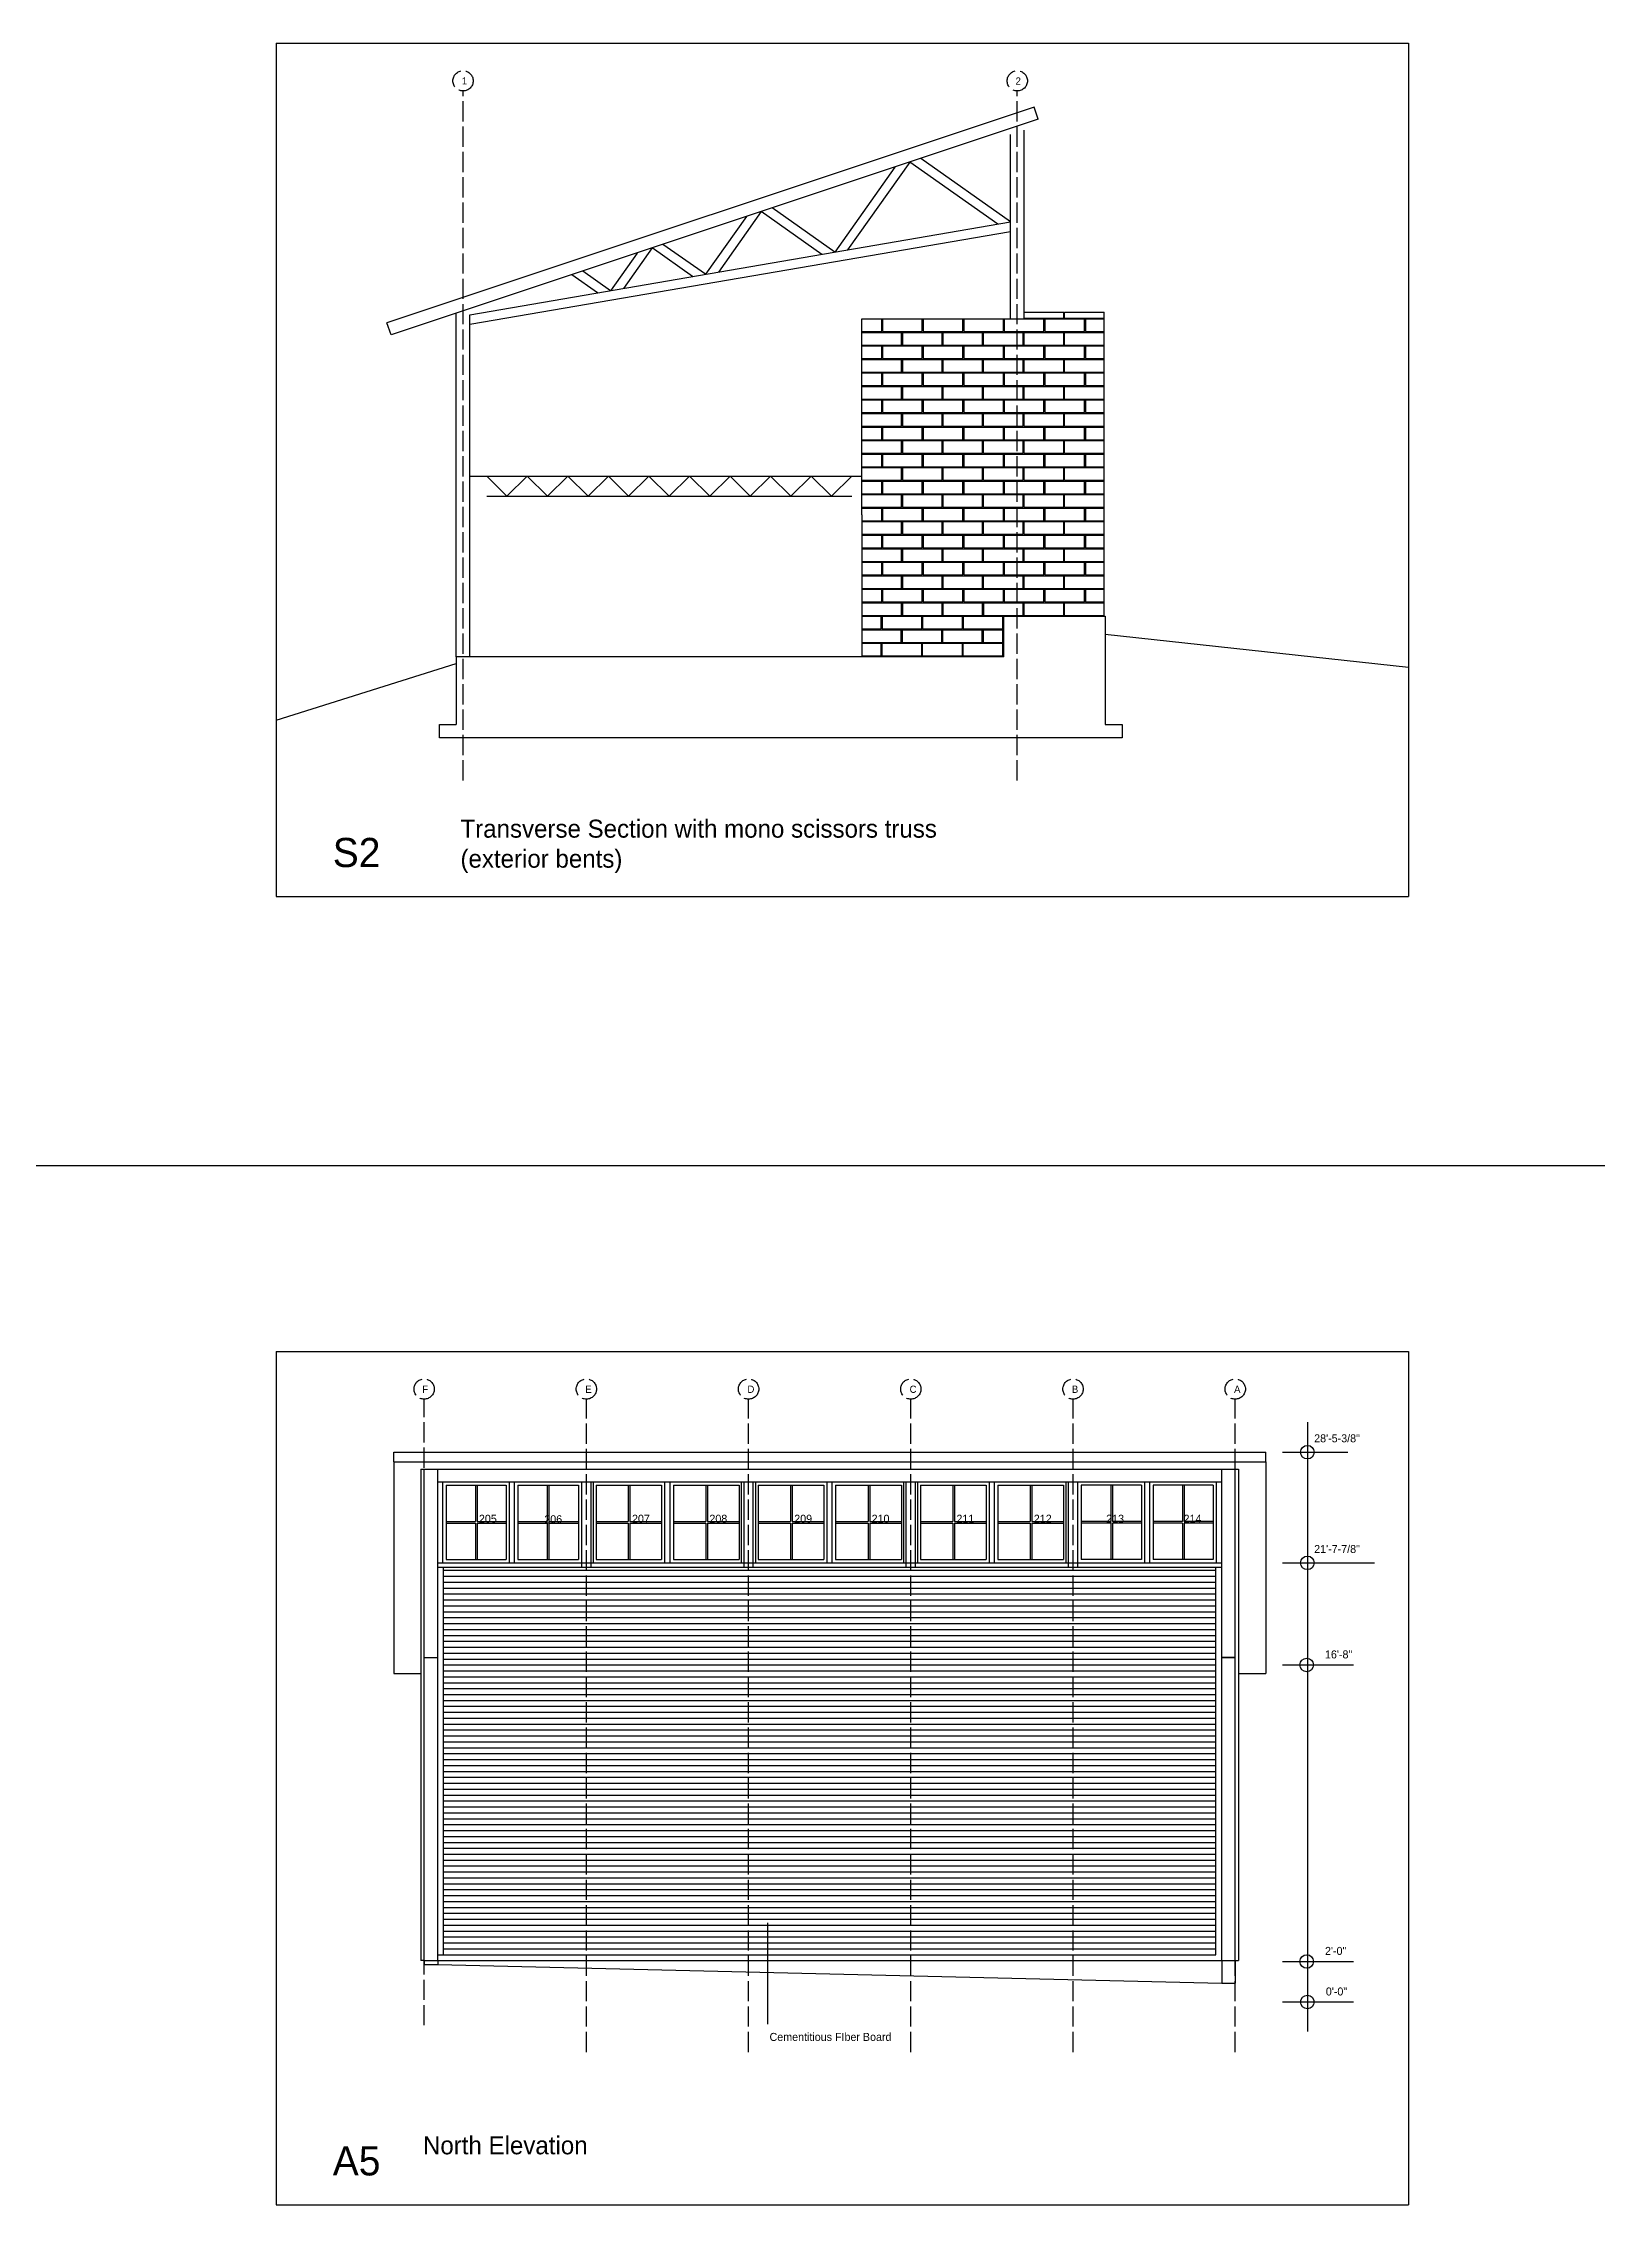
# Model space of a CAD drawing. Header units: inches. Extents: x 1267 to 6358, y -2516 to 3346.
# Drawn here: x 2834 to 3754, y -1284 to -4 of the extents above; entities that cross this region are included whole.
import ezdxf

# ---------------------------------------------------------------- set-up
doc = ezdxf.new("R2010")
doc.units = ezdxf.units.IN
doc.header["$MEASUREMENT"] = 0
doc.linetypes.add('ACAD_ISO02W100', pattern=[15, 12, -3])
for name, color, linetype in [('blocks', 251, 'Continuous'), ('const', 7, 'Continuous'), ('e1', 7, 'Continuous'), ('e2', 251, 'Continuous'), ('grid', 252, 'ACAD_ISO02W100'), ('walls', 7, 'Continuous')]:
    doc.layers.add(name, color=color, linetype=linetype)

msp = doc.modelspace()

# ---------------------------------------------------------------- linework, layer by layer
for p, q in [((2971.7, -4.1), (3641.8, -4.1)), ((2971.7, -4.1), (2971.7, -509.1)), ((3641.8, -4.1), (3641.8, -509.1)), ((3402.2, -343.3), (3414.2, -343.3)), ((2971.7, -509.1), (3641.8, -509.1)), ((2971.7, -778.5), (3641.8, -778.5)), ((2971.7, -778.5), (2971.7, -1283.5)), ((3641.8, -778.5), (3641.8, -1283.5)), ((2971.7, -1283.5), (3641.8, -1283.5))]:
    msp.add_line(p, q)
at = {"layer": 'blocks'}
for p, q in [((3414.2, -166.8), (3414.2, -163.3)), ((3437.7, -166.8), (3437.7, -163.3)), ((3438.2, -166.8), (3438.2, -163.3)), ((3318.2, -174.8), (3330, -174.8)), ((3318.2, -175.3), (3341.7, -175.3)), ((3330, -174.8), (3330, -167.3)), ((3330.5, -167.3), (3330.5, -174.8)), ((3330.5, -174.8), (3354, -174.8)), ((3341.7, -182.8), (3341.7, -175.3)), ((3342.2, -175.3), (3365.7, -175.3)), ((3342.2, -175.3), (3342.2, -182.8)), ((3354, -174.8), (3354, -167.3)), ((3354.5, -167.3), (3354.5, -174.8)), ((3354.5, -174.8), (3378, -174.8)), ((3365.7, -182.8), (3365.7, -175.3)), ((3366.2, -175.3), (3389.7, -175.3)), ((3366.2, -175.3), (3366.2, -182.8)), ((3378, -174.8), (3378, -167.3)), ((3378.5, -167.3), (3378.5, -174.8)), ((3378.5, -174.8), (3402, -174.8)), ((3389.7, -182.8), (3389.7, -175.3)), ((3390.2, -175.3), (3413.7, -175.3)), ((3390.2, -182.8), (3390.2, -175.3)), ((3402, -174.8), (3402, -167.3)), ((3402.5, -167.3), (3402.5, -174.8)), ((3402.5, -174.8), (3426, -174.8)), ((3413.7, -182.8), (3413.7, -175.3)), ((3414.2, -166.8), (3437.7, -166.8)), ((3414.2, -167.3), (3426, -167.3)), ((3414.2, -175.3), (3437.7, -175.3)), ((3414.2, -182.8), (3414.2, -175.3)), ((3426, -174.8), (3426, -167.3)), ((3426.5, -167.3), (3450, -167.3)), ((3426.5, -167.3), (3426.5, -174.8)), ((3426.5, -174.8), (3450, -174.8)), ((3437.7, -182.8), (3437.7, -175.3)), ((3438.2, -166.8), (3461.7, -166.8)), ((3438.2, -175.3), (3461.7, -175.3)), ((3438.2, -182.8), (3438.2, -175.3)), ((3450, -174.8), (3450, -167.3)), ((3450.5, -167.3), (3450.5, -174.8)), ((3450.5, -167.3), (3461.7, -167.3)), ((3450.5, -174.8), (3461.7, -174.8)), ((3318.2, -182.8), (3341.7, -182.8)), ((3318.2, -183.3), (3330, -183.3)), ((3318.2, -190.8), (3330, -190.8)), ((3318.2, -191.3), (3341.7, -191.3)), ((3330, -190.8), (3330, -183.3)), ((3330.5, -183.3), (3354, -183.3)), ((3330.5, -183.3), (3330.5, -190.8)), ((3330.5, -190.8), (3354, -190.8)), ((3341.7, -198.8), (3341.7, -191.3)), ((3342.2, -182.8), (3365.7, -182.8)), ((3342.2, -191.3), (3365.7, -191.3)), ((3342.2, -191.3), (3342.2, -198.8)), ((3354, -190.8), (3354, -183.3)), ((3354.5, -183.3), (3378, -183.3)), ((3354.5, -183.3), (3354.5, -190.8)), ((3354.5, -190.8), (3378, -190.8)), ((3365.7, -198.8), (3365.7, -191.3)), ((3366.2, -182.8), (3389.7, -182.8)), ((3366.2, -191.3), (3389.7, -191.3)), ((3366.2, -191.3), (3366.2, -198.8)), ((3378, -190.8), (3378, -183.3)), ((3378.5, -183.3), (3378.5, -190.8)), ((3378.5, -183.3), (3402, -183.3)), ((3378.5, -190.8), (3402, -190.8)), ((3389.7, -198.8), (3389.7, -191.3)), ((3390.2, -182.8), (3413.7, -182.8)), ((3390.2, -191.3), (3413.7, -191.3)), ((3390.2, -198.8), (3390.2, -191.3)), ((3402, -190.8), (3402, -183.3)), ((3402.5, -183.3), (3426, -183.3)), ((3402.5, -183.3), (3402.5, -190.8)), ((3402.5, -190.8), (3426, -190.8)), ((3413.7, -198.8), (3413.7, -191.3)), ((3414.2, -182.8), (3437.7, -182.8)), ((3414.2, -191.3), (3437.7, -191.3)), ((3414.2, -198.8), (3414.2, -191.3)), ((3426, -190.8), (3426, -183.3)), ((3426.5, -183.3), (3450, -183.3)), ((3426.5, -183.3), (3426.5, -190.8)), ((3426.5, -190.8), (3450, -190.8)), ((3437.7, -198.8), (3437.7, -191.3)), ((3438.2, -182.8), (3461.7, -182.8)), ((3438.2, -191.3), (3461.7, -191.3)), ((3438.2, -198.8), (3438.2, -191.3)), ((3450, -190.8), (3450, -183.3)), ((3450.5, -183.3), (3461.7, -183.3)), ((3450.5, -183.3), (3450.5, -190.8)), ((3450.5, -190.8), (3461.7, -190.8)), ((3318.2, -198.8), (3341.7, -198.8)), ((3318.2, -199.3), (3330, -199.3)), ((3330, -206.8), (3330, -199.3)), ((3330.5, -199.3), (3330.5, -206.8)), ((3330.5, -199.3), (3354, -199.3)), ((3342.2, -198.8), (3365.7, -198.8)), ((3354, -206.8), (3354, -199.3)), ((3354.5, -199.3), (3354.5, -206.8)), ((3354.5, -199.3), (3378, -199.3)), ((3366.2, -198.8), (3389.7, -198.8)), ((3378, -206.8), (3378, -199.3)), ((3378.5, -199.3), (3378.5, -206.8)), ((3378.5, -199.3), (3402, -199.3)), ((3390.2, -198.8), (3413.7, -198.8)), ((3402, -206.8), (3402, -199.3)), ((3402.5, -199.3), (3402.5, -206.8)), ((3402.5, -199.3), (3426, -199.3)), ((3414.2, -198.8), (3437.7, -198.8)), ((3426, -206.8), (3426, -199.3)), ((3426.5, -199.3), (3450, -199.3)), ((3426.5, -199.3), (3426.5, -206.8)), ((3438.2, -198.8), (3461.7, -198.8)), ((3450, -206.8), (3450, -199.3)), ((3450.5, -199.3), (3450.5, -206.8)), ((3450.5, -199.3), (3461.7, -199.3)), ((3318.2, -206.8), (3330, -206.8)), ((3318.2, -207.3), (3341.7, -207.3)), ((3318.2, -214.8), (3341.7, -214.8)), ((3318.2, -215.3), (3330, -215.3)), ((3330, -222.8), (3330, -215.3)), ((3330.5, -206.8), (3354, -206.8)), ((3330.5, -215.3), (3354, -215.3)), ((3330.5, -215.3), (3330.5, -222.8)), ((3341.7, -214.8), (3341.7, -207.3)), ((3342.2, -207.3), (3342.2, -214.8)), ((3342.2, -207.3), (3365.7, -207.3)), ((3342.2, -214.8), (3365.7, -214.8)), ((3354, -222.8), (3354, -215.3)), ((3354.5, -206.8), (3378, -206.8)), ((3354.5, -215.3), (3378, -215.3)), ((3354.5, -215.3), (3354.5, -222.8)), ((3365.7, -214.8), (3365.7, -207.3)), ((3366.2, -207.3), (3389.7, -207.3)), ((3366.2, -207.3), (3366.2, -214.8)), ((3366.2, -214.8), (3389.7, -214.8)), ((3378, -222.8), (3378, -215.3)), ((3378.5, -206.8), (3402, -206.8)), ((3378.5, -215.3), (3378.5, -222.8)), ((3378.5, -215.3), (3402, -215.3)), ((3389.7, -214.8), (3389.7, -207.3)), ((3390.2, -214.8), (3390.2, -207.3)), ((3390.2, -207.3), (3413.7, -207.3)), ((3390.2, -214.8), (3413.7, -214.8)), ((3402, -222.8), (3402, -215.3)), ((3402.5, -206.8), (3426, -206.8)), ((3402.5, -215.3), (3426, -215.3)), ((3402.5, -215.3), (3402.5, -222.8)), ((3413.7, -214.8), (3413.7, -207.3)), ((3414.2, -207.3), (3437.7, -207.3)), ((3414.2, -214.8), (3414.2, -207.3)), ((3414.2, -214.8), (3437.7, -214.8)), ((3426, -222.8), (3426, -215.3)), ((3426.5, -206.8), (3450, -206.8)), ((3426.5, -215.3), (3450, -215.3)), ((3426.5, -215.3), (3426.5, -222.8)), ((3437.7, -214.8), (3437.7, -207.3)), ((3438.2, -214.8), (3438.2, -207.3)), ((3438.2, -207.3), (3461.7, -207.3)), ((3438.2, -214.8), (3461.7, -214.8)), ((3450, -222.8), (3450, -215.3)), ((3450.5, -206.8), (3461.7, -206.8)), ((3450.5, -215.3), (3461.7, -215.3)), ((3450.5, -215.3), (3450.5, -222.8)), ((3318.2, -222.8), (3330, -222.8)), ((3318.2, -223.3), (3341.7, -223.3)), ((3330.5, -222.8), (3354, -222.8)), ((3341.7, -230.8), (3341.7, -223.3)), ((3342.2, -223.3), (3365.7, -223.3)), ((3342.2, -223.3), (3342.2, -230.8)), ((3354.5, -222.8), (3378, -222.8)), ((3365.7, -230.8), (3365.7, -223.3)), ((3366.2, -223.3), (3389.7, -223.3)), ((3366.2, -223.3), (3366.2, -230.8)), ((3378.5, -222.8), (3402, -222.8)), ((3389.7, -230.8), (3389.7, -223.3)), ((3390.2, -223.3), (3413.7, -223.3)), ((3390.2, -230.8), (3390.2, -223.3)), ((3402.5, -222.8), (3426, -222.8)), ((3413.7, -230.8), (3413.7, -223.3)), ((3414.2, -223.3), (3437.7, -223.3)), ((3414.2, -230.8), (3414.2, -223.3)), ((3426.5, -222.8), (3450, -222.8)), ((3437.7, -230.8), (3437.7, -223.3)), ((3438.2, -223.3), (3461.7, -223.3)), ((3438.2, -230.8), (3438.2, -223.3)), ((3450.5, -222.8), (3461.7, -222.8)), ((3318.2, -230.8), (3341.7, -230.8)), ((3318.2, -231.3), (3330, -231.3)), ((3318.2, -238.8), (3330, -238.8)), ((3318.2, -239.3), (3341.7, -239.3)), ((3330, -238.8), (3330, -231.3)), ((3330.5, -231.3), (3354, -231.3)), ((3330.5, -231.3), (3330.5, -238.8)), ((3330.5, -238.8), (3354, -238.8)), ((3341.7, -246.8), (3341.7, -239.3)), ((3342.2, -230.8), (3365.7, -230.8)), ((3342.2, -239.3), (3365.7, -239.3)), ((3342.2, -239.3), (3342.2, -246.8)), ((3354, -238.8), (3354, -231.3)), ((3354.5, -231.3), (3378, -231.3)), ((3354.5, -231.3), (3354.5, -238.8)), ((3354.5, -238.8), (3378, -238.8)), ((3365.7, -246.8), (3365.7, -239.3)), ((3366.2, -230.8), (3389.7, -230.8)), ((3366.2, -239.3), (3389.7, -239.3)), ((3366.2, -239.3), (3366.2, -246.8)), ((3378, -238.8), (3378, -231.3)), ((3378.5, -231.3), (3378.5, -238.8)), ((3378.5, -231.3), (3402, -231.3)), ((3378.5, -238.8), (3402, -238.8)), ((3389.7, -246.8), (3389.7, -239.3)), ((3390.2, -230.8), (3413.7, -230.8)), ((3390.2, -239.3), (3413.7, -239.3)), ((3390.2, -246.8), (3390.2, -239.3)), ((3402, -238.8), (3402, -231.3)), ((3402.5, -231.3), (3426, -231.3)), ((3402.5, -231.3), (3402.5, -238.8)), ((3402.5, -238.8), (3426, -238.8)), ((3413.7, -246.8), (3413.7, -239.3)), ((3414.2, -230.8), (3437.7, -230.8)), ((3414.2, -239.3), (3437.7, -239.3)), ((3414.2, -246.8), (3414.2, -239.3)), ((3426, -238.8), (3426, -231.3)), ((3426.5, -231.3), (3450, -231.3)), ((3426.5, -231.3), (3426.5, -238.8)), ((3426.5, -238.8), (3450, -238.8)), ((3437.7, -246.8), (3437.7, -239.3)), ((3438.2, -230.8), (3461.7, -230.8)), ((3438.2, -239.3), (3461.7, -239.3)), ((3438.2, -246.8), (3438.2, -239.3)), ((3450, -238.8), (3450, -231.3)), ((3450.5, -231.3), (3461.7, -231.3)), ((3450.5, -231.3), (3450.5, -238.8)), ((3450.5, -238.8), (3461.7, -238.8)), ((3318.2, -246.8), (3341.7, -246.8)), ((3318.2, -247.3), (3330, -247.3)), ((3318.2, -254.8), (3330, -254.8)), ((3318.2, -255.3), (3341.7, -255.3)), ((3330, -254.8), (3330, -247.3)), ((3330.5, -247.3), (3354, -247.3)), ((3330.5, -247.3), (3330.5, -254.8)), ((3330.5, -254.8), (3354, -254.8)), ((3341.7, -262.8), (3341.7, -255.3)), ((3342.2, -246.8), (3365.7, -246.8)), ((3342.2, -255.3), (3342.2, -262.8)), ((3342.2, -255.3), (3365.7, -255.3)), ((3354, -254.8), (3354, -247.3)), ((3354.5, -247.3), (3378, -247.3)), ((3354.5, -247.3), (3354.5, -254.8)), ((3354.5, -254.8), (3378, -254.8)), ((3365.7, -262.8), (3365.7, -255.3)), ((3366.2, -246.8), (3389.7, -246.8)), ((3366.2, -255.3), (3389.7, -255.3)), ((3366.2, -255.3), (3366.2, -262.8)), ((3378, -254.8), (3378, -247.3)), ((3378.5, -247.3), (3378.5, -254.8)), ((3378.5, -247.3), (3402, -247.3)), ((3378.5, -254.8), (3402, -254.8)), ((3389.7, -262.8), (3389.7, -255.3)), ((3390.2, -246.8), (3413.7, -246.8)), ((3390.2, -262.8), (3390.2, -255.3)), ((3390.2, -255.3), (3413.7, -255.3)), ((3402, -254.8), (3402, -247.3)), ((3402.5, -247.3), (3426, -247.3)), ((3402.5, -247.3), (3402.5, -254.8)), ((3402.5, -254.8), (3426, -254.8)), ((3413.7, -262.8), (3413.7, -255.3)), ((3414.2, -246.8), (3437.7, -246.8)), ((3414.2, -255.3), (3437.7, -255.3)), ((3414.2, -262.8), (3414.2, -255.3)), ((3426, -254.8), (3426, -247.3)), ((3426.5, -247.3), (3450, -247.3)), ((3426.5, -247.3), (3426.5, -254.8)), ((3426.5, -254.8), (3450, -254.8)), ((3437.7, -262.8), (3437.7, -255.3)), ((3438.2, -246.8), (3461.7, -246.8)), ((3438.2, -262.8), (3438.2, -255.3)), ((3438.2, -255.3), (3461.7, -255.3)), ((3450, -254.8), (3450, -247.3)), ((3450.5, -247.3), (3461.7, -247.3)), ((3450.5, -247.3), (3450.5, -254.8)), ((3450.5, -254.8), (3461.7, -254.8)), ((3318.2, -262.8), (3341.7, -262.8)), ((3318.2, -263.3), (3330, -263.3)), ((3330, -270.8), (3330, -263.3)), ((3330.5, -263.3), (3354, -263.3)), ((3330.5, -263.3), (3330.5, -270.8)), ((3342.2, -262.8), (3365.7, -262.8)), ((3354, -270.8), (3354, -263.3)), ((3354.5, -263.3), (3378, -263.3)), ((3354.5, -263.3), (3354.5, -270.8)), ((3366.2, -262.8), (3389.7, -262.8)), ((3378, -270.8), (3378, -263.3)), ((3378.5, -263.3), (3378.5, -270.8)), ((3378.5, -263.3), (3402, -263.3)), ((3390.2, -262.8), (3413.7, -262.8)), ((3402, -270.8), (3402, -263.3)), ((3402.5, -263.3), (3426, -263.3)), ((3402.5, -263.3), (3402.5, -270.8)), ((3414.2, -262.8), (3437.7, -262.8)), ((3426, -270.8), (3426, -263.3)), ((3426.5, -263.3), (3450, -263.3)), ((3426.5, -263.3), (3426.5, -270.8)), ((3438.2, -262.8), (3461.7, -262.8)), ((3450, -270.8), (3450, -263.3)), ((3450.5, -263.3), (3461.7, -263.3)), ((3450.5, -263.3), (3450.5, -270.8)), ((3318.2, -270.8), (3330, -270.8)), ((3318.2, -271.3), (3341.7, -271.3)), ((3318.2, -278.8), (3341.7, -278.8)), ((3318.2, -279.3), (3330, -279.3)), ((3330, -286.8), (3330, -279.3)), ((3330.5, -270.8), (3354, -270.8)), ((3330.5, -279.3), (3354, -279.3)), ((3330.5, -279.3), (3330.5, -286.8)), ((3341.7, -278.8), (3341.7, -271.3)), ((3342.2, -271.3), (3365.7, -271.3)), ((3342.2, -271.3), (3342.2, -278.8)), ((3342.2, -278.8), (3365.7, -278.8)), ((3354, -286.8), (3354, -279.3)), ((3354.5, -270.8), (3378, -270.8)), ((3354.5, -279.3), (3378, -279.3)), ((3354.5, -279.3), (3354.5, -286.8)), ((3365.7, -278.8), (3365.7, -271.3)), ((3366.2, -271.3), (3389.7, -271.3)), ((3366.2, -271.3), (3366.2, -278.8)), ((3366.2, -278.8), (3389.7, -278.8)), ((3378, -286.8), (3378, -279.3)), ((3378.5, -270.8), (3402, -270.8)), ((3378.5, -279.3), (3378.5, -286.8)), ((3378.5, -279.3), (3402, -279.3)), ((3389.7, -278.8), (3389.7, -271.3)), ((3390.2, -271.3), (3413.7, -271.3)), ((3390.2, -278.8), (3390.2, -271.3)), ((3390.2, -278.8), (3413.7, -278.8)), ((3402, -286.8), (3402, -279.3)), ((3402.5, -270.8), (3426, -270.8)), ((3402.5, -279.3), (3426, -279.3)), ((3402.5, -279.3), (3402.5, -286.8)), ((3413.7, -278.8), (3413.7, -271.3)), ((3414.2, -271.3), (3437.7, -271.3)), ((3414.2, -278.8), (3414.2, -271.3)), ((3414.2, -278.8), (3437.7, -278.8)), ((3426, -286.8), (3426, -279.3)), ((3426.5, -270.8), (3450, -270.8)), ((3426.5, -279.3), (3450, -279.3)), ((3426.5, -279.3), (3426.5, -286.8)), ((3437.7, -278.8), (3437.7, -271.3)), ((3438.2, -271.3), (3461.7, -271.3)), ((3438.2, -278.8), (3438.2, -271.3)), ((3438.2, -278.8), (3461.7, -278.8)), ((3450, -286.8), (3450, -279.3)), ((3450.5, -270.8), (3461.7, -270.8)), ((3450.5, -279.3), (3461.7, -279.3)), ((3450.5, -279.3), (3450.5, -286.8)), ((3318.2, -286.8), (3330, -286.8)), ((3318.2, -287.3), (3341.7, -287.3)), ((3330.5, -286.8), (3354, -286.8)), ((3341.7, -294.8), (3341.7, -287.3)), ((3342.2, -287.3), (3365.7, -287.3)), ((3342.2, -287.3), (3342.2, -294.8)), ((3354.5, -286.8), (3378, -286.8)), ((3365.7, -294.8), (3365.7, -287.3)), ((3366.2, -287.3), (3389.7, -287.3)), ((3366.2, -287.3), (3366.2, -294.8)), ((3378.5, -286.8), (3402, -286.8)), ((3389.7, -294.8), (3389.7, -287.3)), ((3390.2, -287.3), (3413.7, -287.3)), ((3390.2, -294.8), (3390.2, -287.3)), ((3402.5, -286.8), (3426, -286.8)), ((3413.7, -294.8), (3413.7, -287.3)), ((3414.2, -287.3), (3437.7, -287.3)), ((3414.2, -294.8), (3414.2, -287.3)), ((3426.5, -286.8), (3450, -286.8)), ((3437.7, -294.8), (3437.7, -287.3)), ((3438.2, -287.3), (3461.7, -287.3)), ((3438.2, -294.8), (3438.2, -287.3)), ((3450.5, -286.8), (3461.7, -286.8)), ((3318.2, -294.8), (3341.7, -294.8)), ((3318.2, -295.3), (3330, -295.3)), ((3318.2, -302.8), (3330, -302.8)), ((3318.2, -303.3), (3341.7, -303.3)), ((3330, -302.8), (3330, -295.3)), ((3330.5, -295.3), (3354, -295.3)), ((3330.5, -295.3), (3330.5, -302.8)), ((3330.5, -302.8), (3354, -302.8)), ((3341.7, -310.8), (3341.7, -303.3)), ((3342.2, -294.8), (3365.7, -294.8)), ((3342.2, -303.3), (3365.7, -303.3)), ((3342.2, -303.3), (3342.2, -310.8)), ((3354, -302.8), (3354, -295.3)), ((3354.5, -295.3), (3378, -295.3)), ((3354.5, -295.3), (3354.5, -302.8)), ((3354.5, -302.8), (3378, -302.8)), ((3365.7, -310.8), (3365.7, -303.3)), ((3366.2, -294.8), (3389.7, -294.8)), ((3366.2, -303.3), (3389.7, -303.3)), ((3366.2, -303.3), (3366.2, -310.8)), ((3378, -302.8), (3378, -295.3)), ((3378.5, -295.3), (3378.5, -302.8)), ((3378.5, -295.3), (3402, -295.3)), ((3378.5, -302.8), (3402, -302.8)), ((3389.7, -310.8), (3389.7, -303.3)), ((3390.2, -294.8), (3413.7, -294.8)), ((3390.2, -303.3), (3413.7, -303.3)), ((3390.2, -310.8), (3390.2, -303.3)), ((3402, -302.8), (3402, -295.3)), ((3402.5, -295.3), (3426, -295.3)), ((3402.5, -295.3), (3402.5, -302.8)), ((3402.5, -302.8), (3426, -302.8)), ((3413.7, -310.8), (3413.7, -303.3)), ((3414.2, -294.8), (3437.7, -294.8)), ((3414.2, -303.3), (3437.7, -303.3)), ((3414.2, -310.8), (3414.2, -303.3)), ((3426, -302.8), (3426, -295.3)), ((3426.5, -295.3), (3450, -295.3)), ((3426.5, -295.3), (3426.5, -302.8)), ((3426.5, -302.8), (3450, -302.8)), ((3437.7, -310.8), (3437.7, -303.3)), ((3438.2, -294.8), (3461.7, -294.8)), ((3438.2, -303.3), (3461.7, -303.3)), ((3438.2, -310.8), (3438.2, -303.3)), ((3450, -302.8), (3450, -295.3)), ((3450.5, -295.3), (3461.7, -295.3)), ((3450.5, -295.3), (3450.5, -302.8)), ((3450.5, -302.8), (3461.7, -302.8)), ((3318.2, -310.8), (3341.7, -310.8)), ((3318.2, -311.3), (3330, -311.3)), ((3318.2, -318.8), (3330, -318.8)), ((3318.2, -319.3), (3341.7, -319.3)), ((3330, -318.8), (3330, -311.3)), ((3330.5, -311.3), (3354, -311.3)), ((3330.5, -311.3), (3330.5, -318.8)), ((3330.5, -318.8), (3354, -318.8)), ((3341.7, -326.8), (3341.7, -319.3)), ((3342.2, -310.8), (3365.7, -310.8)), ((3342.2, -319.3), (3342.2, -326.8)), ((3342.2, -319.3), (3365.7, -319.3)), ((3354, -318.8), (3354, -311.3)), ((3354.5, -311.3), (3378, -311.3)), ((3354.5, -311.3), (3354.5, -318.8)), ((3354.5, -318.8), (3378, -318.8)), ((3365.7, -326.8), (3365.7, -319.3)), ((3366.2, -310.8), (3389.7, -310.8)), ((3366.2, -319.3), (3366.2, -326.8)), ((3366.2, -319.3), (3389.7, -319.3)), ((3378, -318.8), (3378, -311.3)), ((3378.5, -311.3), (3402, -311.3)), ((3378.5, -311.3), (3378.5, -318.8)), ((3378.5, -318.8), (3402, -318.8)), ((3389.7, -326.8), (3389.7, -319.3)), ((3390.2, -310.8), (3413.7, -310.8)), ((3390.2, -326.8), (3390.2, -319.3)), ((3390.2, -319.3), (3413.7, -319.3)), ((3402, -318.8), (3402, -311.3)), ((3402.5, -311.3), (3426, -311.3)), ((3402.5, -311.3), (3402.5, -318.8)), ((3402.5, -318.8), (3426, -318.8)), ((3413.7, -326.8), (3413.7, -319.3)), ((3414.2, -310.8), (3437.7, -310.8)), ((3414.2, -319.3), (3437.7, -319.3)), ((3414.2, -326.8), (3414.2, -319.3)), ((3426, -318.8), (3426, -311.3)), ((3426.5, -311.3), (3450, -311.3)), ((3426.5, -311.3), (3426.5, -318.8)), ((3426.5, -318.8), (3450, -318.8)), ((3437.7, -326.8), (3437.7, -319.3)), ((3438.2, -310.8), (3461.7, -310.8)), ((3438.2, -326.8), (3438.2, -319.3)), ((3438.2, -319.3), (3461.7, -319.3)), ((3450, -318.8), (3450, -311.3)), ((3450.5, -311.3), (3461.7, -311.3)), ((3450.5, -311.3), (3450.5, -318.8)), ((3450.5, -318.8), (3461.7, -318.8)), ((3318.2, -326.8), (3341.7, -326.8)), ((3318.2, -327.3), (3330, -327.3)), ((3330, -334.8), (3330, -327.3)), ((3330.5, -327.3), (3330.5, -334.8)), ((3330.5, -327.3), (3354, -327.3)), ((3342.2, -326.8), (3365.7, -326.8)), ((3354, -334.8), (3354, -327.3)), ((3354.5, -327.3), (3378, -327.3)), ((3354.5, -327.3), (3354.5, -334.8)), ((3366.2, -326.8), (3389.7, -326.8)), ((3378, -334.8), (3378, -327.3)), ((3378.5, -327.3), (3378.5, -334.8)), ((3378.5, -327.3), (3402, -327.3)), ((3390.2, -326.8), (3413.7, -326.8)), ((3402, -334.8), (3402, -327.3)), ((3402.5, -327.3), (3402.5, -334.8)), ((3402.5, -327.3), (3426, -327.3)), ((3414.2, -326.8), (3437.7, -326.8)), ((3426, -334.8), (3426, -327.3)), ((3426.5, -327.3), (3450, -327.3)), ((3426.5, -327.3), (3426.5, -334.8)), ((3438.2, -326.8), (3461.7, -326.8)), ((3450, -334.8), (3450, -327.3)), ((3450.5, -327.3), (3450.5, -334.8)), ((3450.5, -327.3), (3461.7, -327.3)), ((3318.2, -334.8), (3330, -334.8)), ((3318.2, -335.3), (3341.7, -335.3)), ((3318.2, -342.8), (3341.7, -342.8)), ((3318.2, -343.3), (3329.7, -343.3)), ((3329.7, -350.8), (3329.7, -343.3)), ((3330.2, -343.3), (3330.2, -350.8)), ((3330.2, -343.3), (3353.7, -343.3)), ((3330.5, -334.8), (3354, -334.8)), ((3341.7, -342.8), (3341.7, -335.3)), ((3342.2, -335.3), (3365.7, -335.3)), ((3342.2, -335.3), (3342.2, -342.8)), ((3342.2, -342.8), (3365.7, -342.8)), ((3353.7, -350.8), (3353.7, -343.3)), ((3354.2, -343.3), (3377.7, -343.3)), ((3354.2, -343.3), (3354.2, -350.8)), ((3354.5, -334.8), (3378, -334.8)), ((3365.7, -342.8), (3365.7, -335.3)), ((3366.2, -335.3), (3389.7, -335.3)), ((3366.2, -335.3), (3366.2, -342.8)), ((3366.2, -342.8), (3389.7, -342.8)), ((3377.7, -350.8), (3377.7, -343.3)), ((3378.2, -343.3), (3378.2, -350.8)), ((3378.2, -343.3), (3401.7, -343.3)), ((3378.5, -334.8), (3402, -334.8)), ((3389.7, -342.8), (3389.7, -335.3)), ((3390.2, -335.3), (3413.7, -335.3)), ((3390.2, -335.3), (3390.2, -342.8)), ((3390.2, -342.8), (3413.7, -342.8)), ((3401.7, -350.8), (3401.7, -343.3)), ((3402.5, -334.8), (3426, -334.8)), ((3413.7, -342.8), (3413.7, -335.3)), ((3414.2, -335.3), (3437.7, -335.3)), ((3414.2, -342.8), (3414.2, -335.3)), ((3414.2, -342.8), (3437.7, -342.8)), ((3426.5, -334.8), (3450, -334.8)), ((3437.7, -342.8), (3437.7, -335.3)), ((3438.2, -335.3), (3461.7, -335.3)), ((3438.2, -342.8), (3438.2, -335.3)), ((3438.2, -342.8), (3461.7, -342.8)), ((3450.5, -334.8), (3461.7, -334.8)), ((3318.2, -350.8), (3329.7, -350.8)), ((3318.2, -351.3), (3341.5, -351.3)), ((3330.2, -350.8), (3353.7, -350.8)), ((3341.5, -358.8), (3341.5, -351.3)), ((3342, -351.3), (3365.5, -351.3)), ((3342, -351.3), (3342, -358.8)), ((3354.2, -350.8), (3377.7, -350.8)), ((3365.5, -358.8), (3365.5, -351.3)), ((3366, -351.3), (3389.5, -351.3)), ((3366, -351.3), (3366, -358.8)), ((3378.2, -350.8), (3401.7, -350.8)), ((3389.5, -358.8), (3389.5, -351.3)), ((3390, -351.3), (3401.7, -351.3)), ((3390, -351.3), (3390, -358.8)), ((3401.7, -358.8), (3401.7, -351.3)), ((3318.2, -358.8), (3341.5, -358.8)), ((3318.2, -359.3), (3329.7, -359.3)), ((3318.2, -366.8), (3329.7, -366.8)), ((3329.7, -366.8), (3329.7, -359.3)), ((3330.2, -366.8), (3330.2, -359.3)), ((3330.2, -359.3), (3353.7, -359.3)), ((3330.2, -366.8), (3353.7, -366.8)), ((3342, -358.8), (3365.5, -358.8)), ((3353.7, -366.8), (3353.7, -359.3)), ((3354.2, -359.3), (3377.7, -359.3)), ((3354.2, -366.8), (3354.2, -359.3)), ((3354.2, -366.8), (3377.7, -366.8)), ((3366, -358.8), (3389.5, -358.8)), ((3377.7, -366.8), (3377.7, -359.3)), ((3378.2, -366.8), (3378.2, -359.3)), ((3378.2, -359.3), (3401.7, -359.3)), ((3378.2, -366.8), (3401.7, -366.8)), ((3390, -358.8), (3401.7, -358.8)), ((3401.7, -366.8), (3401.7, -359.3))]:
    msp.add_line(p, q, dxfattribs=at)
at = {"layer": 'e1'}
for p, q in [((3346.6, -74.5), (3309.8, -126.5)), ((3398.6, -111.2), (3346.6, -74.5)), ((3406.2, -109.9), (3353.1, -72.3)), ((3337.8, -77.4), (3302.2, -127.8)), ((3302.2, -127.8), (3265.1, -101.6)), ((3086.2, -164.9), (3406.2, -109.9)), ((3249.9, -106.7), (3225.7, -140.9)), ((3258.7, -103.8), (3233.3, -139.6)), ((3294.5, -129.1), (3258.7, -103.8)), ((3086.2, -170.5), (3406.2, -115.5)), ((3194.1, -125.3), (3177.1, -149.3)), ((3218, -142.3), (3194.1, -125.3)), ((3225.7, -140.9), (3200.5, -123.2)), ((3169.5, -150.6), (3153.1, -139)), ((3185.3, -128.3), (3169.5, -150.6)), ((3161.8, -151.9), (3146.6, -141.2)), ((3318.2, -283.3), (3318.2, -167.2)), ((1267.5, -668.3), (6357.7, -668.3)), ((3041.2, -843.8), (3557.2, -843.8)), ((3041.2, -843.8), (3041.2, -969)), ((3557.2, -843.8), (3557.2, -969)), ((3067.2, -959.5), (3067.2, -848.1)), ((3152.5, -906.1), (3152.5, -855.6)), ((3158, -906.1), (3158, -855.6)), ((3248.5, -906.1), (3248.5, -855.6)), ((3254, -906.1), (3254, -855.6)), ((3254, -906.1), (3254, -855.6)), ((3344.5, -906.1), (3344.5, -855.6)), ((3350, -906.1), (3350, -855.6)), ((3440.5, -906.1), (3440.5, -855.6)), ((3446, -906.1), (3446, -855.6)), ((3531.2, -959.5), (3531.2, -848.1)), ((3067.2, -906.1), (3531.2, -906.1)), ((3041.2, -969), (3057.2, -969)), ((3541.2, -969), (3557.2, -969)), ((3067.2, -1135.5), (3527.7, -1135.5)), ((3067.2, -1139), (3531.2, -1139))]:
    msp.add_line(p, q, dxfattribs=at)
at = {"layer": 'e2'}
for p, q in [((3581.9, -820.3), (3581.9, -1180.9)), ((3567.2, -838.1), (3605.8, -838.1)), ((3057.2, -848.1), (3541.2, -848.1)), ((3057.2, -848.1), (3057.2, -1139)), ((3067.2, -855.6), (3531.2, -855.6)), ((3070.2, -903.6), (3070.2, -855.6)), ((3109.7, -903.6), (3109.7, -855.6)), ((3112.7, -903.6), (3112.7, -855.6)), ((3158, -903.6), (3158, -855.6)), ((3159.4, -903.6), (3159.4, -855.6)), ((3201.7, -903.6), (3201.7, -855.6)), ((3204.7, -903.6), (3204.7, -855.6)), ((3247.1, -903.6), (3247.1, -855.6)), ((3254, -903.6), (3254, -855.6)), ((3255.4, -903.6), (3255.4, -855.6)), ((3297.7, -903.6), (3297.7, -855.6)), ((3300.7, -903.6), (3300.7, -855.6)), ((3343.1, -903.6), (3343.1, -855.6)), ((3350, -903.6), (3350, -855.6)), ((3351.4, -903.6), (3351.4, -855.6)), ((3393.7, -903.6), (3393.7, -855.6)), ((3396.7, -903.6), (3396.7, -855.6)), ((3439.1, -903.6), (3439.1, -855.6)), ((3446, -903.6), (3446, -855.6)), ((3485.7, -903.6), (3485.7, -855.6)), ((3488.7, -903.6), (3488.7, -855.6)), ((3528.2, -903.6), (3528.2, -855.6)), ((3541.2, -848.1), (3541.2, -1139)), ((3072.2, -857.6), (3072.2, -901.6)), ((3072.2, -857.6), (3107.7, -857.6)), ((3089.5, -857.6), (3089.5, -879.1)), ((3090.5, -857.6), (3090.5, -879.1)), ((3107.7, -857.6), (3107.7, -901.6)), ((3114.7, -857.6), (3114.7, -901.6)), ((3114.7, -857.6), (3150.5, -857.6)), ((3132, -857.6), (3132, -879.1)), ((3133, -857.6), (3133, -879.1)), ((3150.5, -857.6), (3150.5, -901.6)), ((3160.9, -857.6), (3199.7, -857.6)), ((3160.9, -857.6), (3160.9, -901.6)), ((3180, -857.6), (3180, -879.1)), ((3181, -857.6), (3181, -879.1)), ((3199.7, -857.6), (3199.7, -901.6)), ((3206.7, -857.6), (3206.7, -901.6)), ((3206.7, -857.6), (3245.6, -857.6)), ((3225.9, -857.6), (3225.9, -879.1)), ((3226.9, -857.6), (3226.9, -879.1)), ((3245.6, -857.6), (3245.6, -901.6)), ((3256.9, -857.6), (3295.7, -857.6)), ((3256.9, -857.6), (3256.9, -901.6)), ((3276, -857.6), (3276, -879.1)), ((3277, -857.6), (3277, -879.1)), ((3295.7, -857.6), (3295.7, -901.6)), ((3302.7, -857.6), (3341.6, -857.6)), ((3302.7, -857.6), (3302.7, -901.6)), ((3321.9, -857.6), (3321.9, -879.1)), ((3322.9, -857.6), (3322.9, -879.1)), ((3341.6, -857.6), (3341.6, -901.6)), ((3352.9, -857.6), (3391.7, -857.6)), ((3352.9, -857.6), (3352.9, -901.6)), ((3372, -857.6), (3372, -879.1)), ((3373, -857.6), (3373, -879.1)), ((3391.7, -857.6), (3391.7, -901.6)), ((3398.7, -857.6), (3437.6, -857.6)), ((3398.7, -857.6), (3398.7, -901.6)), ((3417.9, -857.6), (3417.9, -879.1)), ((3418.9, -857.6), (3418.9, -879.1)), ((3437.6, -857.6), (3437.6, -901.6)), ((3483.7, -857.6), (3448, -857.6)), ((3448, -857.6), (3448, -901.6)), ((3465.5, -857.6), (3465.5, -879.1)), ((3466.5, -857.6), (3466.5, -879.1)), ((3483.7, -857.6), (3483.7, -901.6)), ((3526.2, -857.6), (3490.7, -857.6)), ((3490.7, -857.6), (3490.7, -901.6)), ((3508, -857.6), (3508, -879.1)), ((3509, -857.6), (3509, -879.1)), ((3526.2, -857.6), (3526.2, -901.6)), ((3072.2, -879.1), (3089.5, -879.1)), ((3072.2, -880.1), (3089.5, -880.1)), ((3089.5, -880.1), (3089.5, -901.6)), ((3090.5, -879.1), (3107.7, -879.1)), ((3090.5, -880.1), (3090.5, -901.6)), ((3090.5, -880.1), (3107.7, -880.1)), ((3114.7, -879.1), (3132, -879.1)), ((3114.7, -880.1), (3132, -880.1)), ((3132, -880.1), (3132, -901.6)), ((3133, -879.1), (3150.5, -879.1)), ((3133, -880.1), (3133, -901.6)), ((3133, -880.1), (3150.5, -880.1)), ((3160.9, -879.1), (3180, -879.1)), ((3160.9, -880.1), (3180, -880.1)), ((3180, -880.1), (3180, -901.6)), ((3181, -879.1), (3199.7, -879.1)), ((3181, -880.1), (3181, -901.6)), ((3181, -880.1), (3199.7, -880.1)), ((3206.7, -879.1), (3225.9, -879.1)), ((3206.7, -880.1), (3225.9, -880.1)), ((3225.9, -880.1), (3225.9, -901.6)), ((3226.9, -879.1), (3245.6, -879.1)), ((3226.9, -880.1), (3226.9, -901.6)), ((3226.9, -880.1), (3245.6, -880.1)), ((3256.9, -879.1), (3276, -879.1)), ((3256.9, -880.1), (3276, -880.1)), ((3276, -880.1), (3276, -901.6)), ((3277, -879.1), (3295.7, -879.1)), ((3277, -880.1), (3277, -901.6)), ((3277, -880.1), (3295.7, -880.1)), ((3302.7, -879.1), (3321.9, -879.1)), ((3302.7, -880.1), (3321.9, -880.1)), ((3321.9, -880.1), (3321.9, -901.6)), ((3322.9, -879.1), (3341.6, -879.1)), ((3322.9, -880.1), (3341.6, -880.1)), ((3322.9, -880.1), (3322.9, -901.6)), ((3352.9, -879.1), (3372, -879.1)), ((3352.9, -880.1), (3372, -880.1)), ((3372, -880.1), (3372, -901.6)), ((3373, -879.1), (3391.7, -879.1)), ((3373, -880.1), (3373, -901.6)), ((3373, -880.1), (3391.7, -880.1)), ((3398.7, -879.1), (3417.9, -879.1)), ((3398.7, -880.1), (3417.9, -880.1)), ((3417.9, -880.1), (3417.9, -901.6)), ((3418.9, -879.1), (3437.6, -879.1)), ((3418.9, -880.1), (3437.6, -880.1)), ((3418.9, -880.1), (3418.9, -901.6)), ((3465.5, -879.1), (3448, -879.1)), ((3465.5, -880.1), (3448, -880.1)), ((3465.5, -880.1), (3465.5, -901.6)), ((3483.7, -879.1), (3466.5, -879.1)), ((3483.7, -880.1), (3466.5, -880.1)), ((3466.5, -880.1), (3466.5, -901.6)), ((3508, -879.1), (3490.7, -879.1)), ((3508, -880.1), (3490.7, -880.1)), ((3508, -880.1), (3508, -901.6)), ((3526.2, -879.1), (3509, -879.1)), ((3509, -880.1), (3509, -901.6)), ((3526.2, -880.1), (3509, -880.1)), ((3067.2, -903.6), (3531.2, -903.6)), ((3070.7, -1135.5), (3070.7, -906.1)), ((3070.7, -908), (3527.7, -908)), ((3072.2, -901.6), (3107.7, -901.6)), ((3114.7, -901.6), (3150.5, -901.6)), ((3160.9, -901.6), (3199.7, -901.6)), ((3206.7, -901.6), (3245.6, -901.6)), ((3256.9, -901.6), (3295.7, -901.6)), ((3302.7, -901.6), (3341.6, -901.6)), ((3352.9, -901.6), (3391.7, -901.6)), ((3398.7, -901.6), (3437.6, -901.6)), ((3483.7, -901.6), (3448, -901.6)), ((3526.2, -901.6), (3490.7, -901.6)), ((3527.7, -1135.5), (3527.7, -906.1)), ((3567.2, -903.6), (3621.6, -903.6)), ((3568.5, -903.6), (3570.6, -903.6)), ((3070.7, -911.5), (3527.7, -911.5)), ((3070.7, -915), (3527.7, -915)), ((3070.7, -918.5), (3527.7, -918.5)), ((3070.7, -922), (3527.7, -922)), ((3070.7, -925.5), (3527.7, -925.5)), ((3070.7, -929), (3527.7, -929)), ((3070.7, -932.5), (3527.7, -932.5)), ((3070.7, -936), (3527.7, -936)), ((3070.7, -939.5), (3527.7, -939.5)), ((3070.7, -943), (3527.7, -943)), ((3070.7, -946.5), (3527.7, -946.5)), ((3070.7, -950), (3527.7, -950)), ((3070.7, -953.5), (3527.7, -953.5)), ((3070.7, -957), (3527.7, -957)), ((3070.7, -960.5), (3527.7, -960.5)), ((3070.7, -964), (3527.7, -964)), ((3070.7, -967.5), (3527.7, -967.5)), ((3070.7, -971), (3527.7, -971)), ((3567.2, -964), (3609.1, -964)), ((3070.7, -974.5), (3527.7, -974.5)), ((3070.7, -978), (3527.7, -978)), ((3070.7, -981.5), (3527.7, -981.5)), ((3070.7, -985), (3527.7, -985)), ((3070.7, -988.5), (3527.7, -988.5)), ((3070.7, -992), (3527.7, -992)), ((3070.7, -995.5), (3527.7, -995.5)), ((3070.7, -999), (3527.7, -999)), ((3070.7, -1002.5), (3527.7, -1002.5)), ((3070.7, -1006), (3527.7, -1006)), ((3070.7, -1009.5), (3527.7, -1009.5)), ((3070.7, -1013), (3527.7, -1013)), ((3070.7, -1016.5), (3527.7, -1016.5)), ((3070.7, -1020), (3527.7, -1020)), ((3070.7, -1023.5), (3527.7, -1023.5)), ((3070.7, -1027), (3527.7, -1027)), ((3070.7, -1030.5), (3527.7, -1030.5)), ((3070.7, -1034), (3527.7, -1034)), ((3070.7, -1037.5), (3527.7, -1037.5)), ((3070.7, -1041), (3527.7, -1041)), ((3070.7, -1044.5), (3527.7, -1044.5)), ((3070.7, -1048), (3527.7, -1048)), ((3070.7, -1051.5), (3527.7, -1051.5)), ((3070.7, -1055), (3527.7, -1055)), ((3070.7, -1058.5), (3527.7, -1058.5)), ((3070.7, -1062), (3527.7, -1062)), ((3070.7, -1065.5), (3527.7, -1065.5)), ((3070.7, -1069), (3527.7, -1069)), ((3070.7, -1072.5), (3527.7, -1072.5)), ((3070.7, -1076), (3527.7, -1076)), ((3070.7, -1079.5), (3527.7, -1079.5)), ((3070.7, -1083), (3527.7, -1083)), ((3070.7, -1086.5), (3527.7, -1086.5)), ((3070.7, -1090), (3527.7, -1090)), ((3070.7, -1093.5), (3527.7, -1093.5)), ((3070.7, -1097), (3527.7, -1097)), ((3070.7, -1100.5), (3527.7, -1100.5)), ((3070.7, -1104), (3527.7, -1104)), ((3070.7, -1107.5), (3527.7, -1107.5)), ((3070.7, -1111), (3211.7, -1111)), ((3070.7, -1111), (3527.7, -1111)), ((3070.7, -1114.5), (3527.7, -1114.5)), ((3070.7, -1118), (3527.7, -1118)), ((3070.7, -1121.5), (3527.7, -1121.5)), ((3070.7, -1125), (3527.7, -1125)), ((3070.7, -1128.5), (3527.7, -1128.5)), ((3070.7, -1132), (3527.7, -1132)), ((3059.2, -1139), (3057.2, -1139)), ((3539.2, -1139), (3541.2, -1139)), ((3567.2, -1139.5), (3609.1, -1139.5)), ((3567.2, -1163.5), (3609.1, -1163.5))]:
    msp.add_line(p, q, dxfattribs=at)
for centre in [(3581.9, -838.1), (3581.9, -903.6), (3581.5, -964), (3581.5, -1139.5), (3581.9, -1163.5)]:
    msp.add_circle(centre, 4, dxfattribs=at)
at = {"layer": 'grid'}
for p, q in [((3082.2, -440.5), (3082.2, -32.4)), ((3410.2, -440.5), (3410.2, -32.4)), ((3059.2, -1177.3), (3059.2, -806.7)), ((3155.2, -1193.1), (3155.2, -806.7)), ((3251.2, -1193.1), (3251.2, -806.7)), ((3347.2, -1193.1), (3347.2, -806.7)), ((3443.2, -1193.1), (3443.2, -806.7)), ((3539.2, -1193.1), (3539.2, -806.7))]:
    msp.add_line(p, q, dxfattribs=at)
for centre in [(3082.2, -26.4), (3410.2, -26.4), (3059.2, -800.7), (3155.2, -800.7), (3251.2, -800.7), (3347.2, -800.7), (3443.2, -800.7), (3539.2, -800.7)]:
    msp.add_circle(centre, 6, dxfattribs=at)
at = {"layer": 'walls'}
for p, q in [((3420.2, -41.9), (3037.2, -169.6)), ((3422.6, -49.1), (3039.6, -176.8)), ((3422.6, -49.1), (3420.2, -41.9)), ((3406.2, -167.2), (3406.2, -58.2)), ((3414.2, -167.2), (3414.2, -55.5)), ((3078.2, -367.3), (3078.2, -163.9)), ((3086.2, -367.3), (3086.2, -164.9)), ((3414.2, -163.3), (3437.7, -163.3)), ((3438.2, -163.3), (3461.7, -163.3)), ((3461.7, -342.8), (3461.7, -163.3)), ((3039.6, -176.8), (3037.2, -169.6)), ((3318.2, -167.2), (3414.2, -167.2)), ((3086.2, -260.3), (3318.2, -260.3)), ((3096.2, -260.3), (3108.2, -272.3)), ((3108.2, -272.3), (3120.2, -260.3)), ((3120.2, -260.3), (3132.2, -272.3)), ((3132.2, -272.3), (3144.2, -260.3)), ((3144.2, -260.3), (3156.2, -272.3)), ((3156.2, -272.3), (3168.2, -260.3)), ((3168.2, -260.3), (3180.2, -272.3)), ((3180.2, -272.3), (3192.2, -260.3)), ((3192.2, -260.3), (3204.2, -272.3)), ((3204.2, -272.3), (3216.2, -260.3)), ((3216.2, -260.3), (3228.2, -272.3)), ((3228.2, -272.3), (3240.2, -260.3)), ((3240.2, -260.3), (3252.2, -272.3)), ((3252.2, -272.3), (3264.2, -260.3)), ((3264.2, -260.3), (3276.2, -272.3)), ((3276.2, -272.3), (3288.2, -260.3)), ((3288.2, -260.3), (3300.2, -272.3)), ((3300.2, -272.3), (3312.2, -260.3)), ((3096.2, -272.3), (3312.2, -272.3)), ((3318.2, -283.3), (3318.2, -367.3)), ((3402.2, -367.3), (3402.2, -343.3)), ((3414.2, -343.3), (3462.2, -343.3)), ((3462.2, -343.3), (3462.2, -407.3)), ((3462.2, -353.9), (3641.8, -373.4)), ((3402.2, -367.3), (3078.2, -367.3)), ((3078.2, -367.3), (3078.2, -386.8)), ((3078.2, -370.1), (3078.2, -407.3)), ((2971.7, -404.8), (3078.2, -371.3)), ((3068.2, -407.3), (3078.2, -407.3)), ((3068.2, -415.3), (3068.2, -407.3)), ((3462.2, -407.3), (3472.2, -407.3)), ((3472.2, -407.3), (3472.2, -415.3)), ((3073.2, -415.3), (3068.2, -415.3)), ((3078.2, -415.3), (3073.2, -415.3)), ((3472.2, -415.3), (3078.2, -415.3)), ((3397.2, -415.3), (3392.2, -415.3)), ((3402.2, -415.3), (3397.2, -415.3)), ((3424.2, -415.3), (3402.2, -415.3)), ((3041.2, -838.1), (3557.2, -838.1)), ((3041.2, -843.8), (3041.2, -838.1)), ((3557.2, -843.8), (3557.2, -838.1)), ((3059.2, -959.5), (3059.2, -848.1)), ((3539.2, -959.5), (3539.2, -848.1)), ((3059.2, -1139), (3059.2, -959.5)), ((3059.2, -959.5), (3067.2, -959.5)), ((3067.2, -1139), (3067.2, -959.5)), ((3531.2, -1139), (3531.2, -959.5)), ((3531.2, -959.5), (3539.2, -959.5)), ((3539.2, -959.5), (3531.2, -959.5)), ((3539.2, -1139), (3539.2, -959.5)), ((3262.5, -1176.7), (3262.5, -1116.7)), ((3059.2, -1139), (3067.2, -1139)), ((3059.2, -1139), (3059.2, -1141.4)), ((3059.2, -1141.4), (3067.2, -1141.4)), ((3067.2, -1139), (3067.2, -1141.4)), ((3067.2, -1141.4), (3531.2, -1152.4)), ((3531.2, -1139), (3531.2, -1152.4)), ((3531.2, -1139), (3539.2, -1139)), ((3539.2, -1139), (3539.2, -1152.4)), ((3531.2, -1152.4), (3539.2, -1152.4))]:
    msp.add_line(p, q, dxfattribs=at)

# ---------------------------------------------------------------- texts
at = {"layer": 'const', "attachment_point": 1}
for s, insert, char_height, width in [('1', (3081.5, -24.3), 4.26, 1625.197), ('2', (3409.2, -24.4), 4.26, 1625.197), ('Transverse Section with mono scissors truss\\P(exterior bents)', (3080.7, -463.7), 10.656, 4062.993), ('S2', (3005.1, -474.5), 17.26, 6582.049), ('F', (3058.1, -798.7), 4.26, 1625.197), ('E', (3154.5, -798.7), 4.26, 1625.197), ('D', (3250.5, -798.7), 4.26, 1625.197), ('C', (3346.5, -798.7), 4.26, 1625.197), ('B', (3442.5, -798.7), 4.26, 1625.197), ('A', (3538.5, -798.7), 4.26, 1625.197), ('28\'-5-3/8"', (3585.9, -827.5), 4.74, 1805.775), ('205', (3091.6, -875.1), 4.74, 1805.775), ('206', (3130.3, -875.4), 4.74, 1805.775), ('207', (3182.2, -875.1), 4.74, 1805.775), ('208', (3228, -875.1), 4.74, 1805.775), ('209', (3278.2, -875.1), 4.74, 1805.775), ('210', (3324, -875.1), 4.74, 1805.775), ('211', (3374.2, -875.1), 4.74, 1805.775), ('212', (3420, -875.1), 4.74, 1805.775), ('213', (3462.8, -875.1), 4.74, 1805.775), ('214', (3508.6, -875.1), 4.74, 1805.775), ('21\'-7-7/8"', (3585.9, -893), 4.74, 1805.775), ('16\'-8"', (3592.3, -955.4), 4.74, 1805.775), ('2\'-0"', (3592.3, -1130.9), 4.74, 1805.775), ('0\'-0"', (3592.8, -1154.9), 4.74, 1805.775), ('Cementitious FIber Board', (3263.6, -1181.8), 4.736, 1805.775), ('A5', (3005.1, -1248.9), 17.26, 6582.049), ('North Elevation', (3058.5, -1243), 10.656, 4062.993)]:
    msp.add_mtext(s, dxfattribs=dict(at, insert=insert, char_height=char_height, width=width))

doc.saveas('drawing.dxf')
